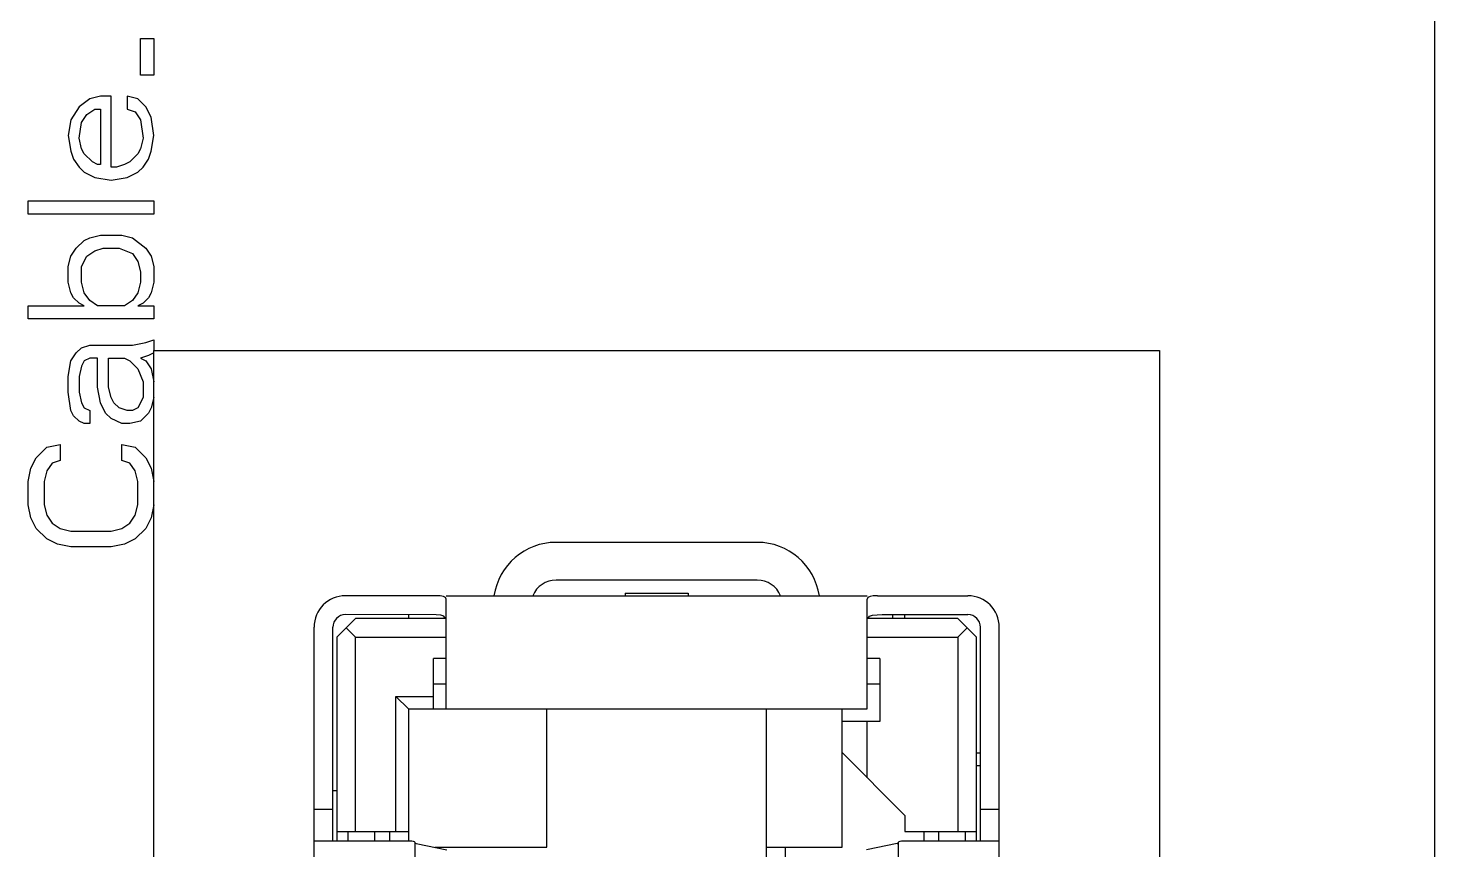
# Model space of a CAD drawing. Header units: millimetres. Extents: x 0 to 841, y 0 to 594.
# Drawn here: x 291.91 to 303.1, y 122.76 to 129.29 of the extents above; entities that cross this region are included whole.
import ezdxf

# ---------------------------------------------------------------- set-up
doc = ezdxf.new("R2010")
doc.units = ezdxf.units.MM
doc.header["$LTSCALE"] = 46.255
doc.layers.add('ASSEM_MEM', color=7, linetype='CONTINUOUS')

msp = doc.modelspace()

# ---------------------------------------------------------------- linework, layer by layer
at = {"layer": 'ASSEM_MEM', "color": 7, "linetype": 'CONTINUOUS'}
for p, q in [((303.102, 80.79), (303.102, 248.79)), ((292.912, 126.73), (300.912, 126.73)), ((292.912, 119.78), (292.912, 126.73)), ((300.912, 126.73), (300.912, 120.18)), ((297.712, 125.205), (296.112, 125.205)), ((297.712, 124.905), (296.112, 124.905)), ((295.237, 124.78), (298.587, 124.78)), ((296.662, 124.8), (297.162, 124.8)), ((296.662, 124.8), (296.662, 124.78)), ((297.162, 124.8), (297.162, 124.78)), ((298.669, 124.779), (299.387, 124.78)), ((295.237, 123.88), (295.237, 124.754)), ((298.587, 123.88), (298.587, 124.754)), ((294.517, 124.6), (294.367, 124.45)), ((295.233, 124.6), (294.517, 124.6)), ((294.937, 124.63), (294.937, 124.6)), ((299.307, 124.6), (298.591, 124.6)), ((298.707, 124.63), (299.387, 124.63)), ((298.787, 124.63), (298.787, 124.6)), ((298.887, 124.6), (298.887, 124.63)), ((299.307, 124.6), (299.457, 124.45)), ((294.187, 117.622), (294.187, 124.53)), ((294.337, 122.83), (294.337, 124.53)), ((294.367, 124.45), (294.367, 122.83)), ((294.442, 124.525), (294.517, 124.45)), ((294.517, 124.45), (295.237, 124.45)), ((294.517, 122.905), (294.517, 124.45)), ((298.587, 124.45), (299.307, 124.45)), ((299.382, 124.525), (299.307, 124.45)), ((299.307, 124.45), (299.307, 122.905)), ((299.457, 122.83), (299.457, 124.45)), ((299.487, 122.83), (299.487, 124.53)), ((299.637, 112.03), (299.637, 124.53)), ((295.237, 124.28), (295.137, 124.28)), ((295.137, 123.88), (295.137, 124.28)), ((298.687, 124.28), (298.587, 124.28)), ((298.687, 124.28), (298.687, 123.78)), ((295.137, 124.08), (295.237, 124.08)), ((298.587, 124.08), (298.687, 124.08)), ((294.837, 123.98), (295.137, 123.98)), ((294.837, 123.98), (294.937, 123.88)), ((294.837, 122.905), (294.837, 123.98)), ((294.937, 123.88), (298.587, 123.88)), ((294.937, 123.88), (294.937, 122.83)), ((296.037, 122.78), (296.037, 123.88)), ((297.787, 112.68), (297.787, 123.88)), ((298.387, 122.78), (298.387, 123.88)), ((298.687, 123.78), (298.387, 123.78)), ((298.587, 123.333), (298.587, 123.78)), ((298.387, 123.533), (298.887, 123.033)), ((299.457, 123.53), (299.487, 123.53)), ((299.457, 123.43), (299.487, 123.43)), ((294.367, 123.23), (294.337, 123.23)), ((294.337, 123.08), (294.187, 123.08)), ((298.887, 123.033), (298.887, 122.905)), ((299.637, 123.08), (299.487, 123.08)), ((294.367, 122.905), (294.937, 122.905)), ((294.457, 122.83), (294.457, 122.905)), ((294.667, 122.905), (294.667, 122.83)), ((294.787, 122.905), (294.787, 122.83)), ((298.887, 122.905), (299.457, 122.905)), ((299.037, 122.905), (299.037, 122.83)), ((299.157, 122.83), (299.157, 122.905)), ((299.367, 122.905), (299.367, 122.83)), ((294.187, 122.83), (294.947, 122.83)), ((294.987, 122.821), (294.987, 122.138)), ((294.999, 122.81), (295.243, 122.759)), ((295.147, 122.78), (296.037, 122.78)), ((297.787, 122.78), (298.387, 122.78)), ((297.937, 113.78), (297.937, 122.78)), ((298.825, 122.81), (298.581, 122.759)), ((298.837, 122.138), (298.837, 122.821)), ((298.877, 122.83), (299.637, 122.83))]:
    msp.add_line(p, q, dxfattribs=at)
at = {"layer": 'ASSEM_MEM', "color": 40, "linetype": 'CONTINUOUS'}
for p, q in [((292.806, 129.211), (292.912, 129.211)), ((292.806, 128.92), (292.806, 129.211)), ((292.912, 129.211), (292.912, 128.92)), ((292.912, 128.92), (292.806, 128.92)), ((292.402, 128.732), (292.317, 128.67)), ((292.487, 128.753), (292.402, 128.732)), ((292.572, 128.753), (292.487, 128.753)), ((292.572, 128.19), (292.572, 128.753)), ((292.785, 128.732), (292.7, 128.753)), ((292.7, 128.753), (292.7, 128.649)), ((292.848, 128.67), (292.785, 128.732)), ((292.317, 128.67), (292.253, 128.565)), ((292.338, 128.545), (292.38, 128.607)), ((292.38, 128.607), (292.444, 128.649)), ((292.444, 128.649), (292.487, 128.649)), ((292.487, 128.649), (292.487, 128.211)), ((292.7, 128.649), (292.763, 128.628)), ((292.763, 128.628), (292.806, 128.565)), ((292.891, 128.586), (292.848, 128.67)), ((292.912, 128.44), (292.891, 128.586)), ((292.253, 128.565), (292.231, 128.44)), ((292.317, 128.42), (292.338, 128.545)), ((292.806, 128.565), (292.827, 128.42)), ((292.231, 128.44), (292.253, 128.315)), ((292.338, 128.336), (292.317, 128.42)), ((292.827, 128.42), (292.806, 128.336)), ((292.891, 128.315), (292.912, 128.44)), ((292.253, 128.315), (292.274, 128.253)), ((292.274, 128.253), (292.317, 128.19)), ((292.359, 128.295), (292.338, 128.336)), ((292.423, 128.232), (292.359, 128.295)), ((292.785, 128.295), (292.721, 128.232)), ((292.806, 128.336), (292.785, 128.295)), ((292.827, 128.19), (292.87, 128.253)), ((292.87, 128.253), (292.891, 128.315)), ((292.317, 128.19), (292.359, 128.149)), ((292.359, 128.149), (292.444, 128.107)), ((292.465, 128.211), (292.423, 128.232)), ((292.487, 128.211), (292.465, 128.211)), ((292.614, 128.19), (292.572, 128.19)), ((292.678, 128.211), (292.614, 128.19)), ((292.721, 128.232), (292.678, 128.211)), ((292.7, 128.107), (292.785, 128.149)), ((292.785, 128.149), (292.827, 128.19)), ((292.444, 128.107), (292.572, 128.086)), ((292.572, 128.086), (292.7, 128.107)), ((291.912, 127.92), (292.912, 127.92)), ((291.912, 127.815), (291.912, 127.92)), ((292.912, 127.92), (292.912, 127.815)), ((292.912, 127.815), (291.912, 127.815)), ((292.295, 127.545), (292.359, 127.607)), ((292.359, 127.607), (292.402, 127.628)), ((292.402, 127.628), (292.487, 127.649)), ((292.487, 127.649), (292.657, 127.649)), ((292.657, 127.649), (292.742, 127.628)), ((292.742, 127.628), (292.848, 127.545)), ((292.231, 127.399), (292.253, 127.482)), ((292.253, 127.482), (292.295, 127.545)), ((292.338, 127.399), (292.38, 127.482)), ((292.38, 127.482), (292.444, 127.524)), ((292.444, 127.524), (292.508, 127.545)), ((292.508, 127.545), (292.636, 127.545)), ((292.636, 127.545), (292.742, 127.503)), ((292.742, 127.503), (292.785, 127.44)), ((292.848, 127.545), (292.891, 127.482)), ((292.891, 127.482), (292.912, 127.399)), ((292.231, 127.274), (292.231, 127.399)), ((292.338, 127.274), (292.338, 127.399)), ((292.785, 127.44), (292.806, 127.357)), ((292.806, 127.357), (292.806, 127.274)), ((292.912, 127.399), (292.912, 127.274)), ((292.253, 127.19), (292.231, 127.274)), ((292.359, 127.19), (292.338, 127.274)), ((292.806, 127.274), (292.785, 127.19)), ((292.912, 127.274), (292.891, 127.19)), ((292.274, 127.149), (292.253, 127.19)), ((292.317, 127.107), (292.274, 127.149)), ((292.402, 127.128), (292.359, 127.19)), ((292.465, 127.086), (292.402, 127.128)), ((292.742, 127.128), (292.678, 127.086)), ((292.785, 127.19), (292.742, 127.128)), ((292.87, 127.149), (292.827, 127.107)), ((292.891, 127.19), (292.87, 127.149)), ((291.912, 127.086), (292.359, 127.086)), ((291.912, 126.982), (291.912, 127.086)), ((292.359, 127.086), (292.317, 127.107)), ((292.678, 127.086), (292.465, 127.086)), ((292.827, 127.107), (292.785, 127.086)), ((292.785, 127.086), (292.912, 127.086)), ((292.912, 127.086), (292.912, 126.982)), ((292.912, 126.982), (291.912, 126.982)), ((292.742, 126.774), (292.848, 126.795)), ((292.848, 126.795), (292.912, 126.815)), ((292.912, 126.815), (292.912, 126.73)), ((292.253, 126.649), (292.295, 126.711)), ((292.295, 126.711), (292.338, 126.753)), ((292.338, 126.753), (292.402, 126.774)), ((292.402, 126.774), (292.742, 126.774)), ((292.87, 126.69), (292.806, 126.67)), ((292.912, 126.711), (292.87, 126.69)), ((292.231, 126.524), (292.253, 126.649)), ((292.338, 126.607), (292.317, 126.524)), ((292.359, 126.649), (292.338, 126.607)), ((292.402, 126.67), (292.359, 126.649)), ((292.465, 126.67), (292.402, 126.67)), ((292.465, 126.44), (292.465, 126.67)), ((292.551, 126.67), (292.678, 126.67)), ((292.551, 126.44), (292.551, 126.67)), ((292.678, 126.67), (292.721, 126.649)), ((292.721, 126.649), (292.785, 126.586)), ((292.785, 126.586), (292.827, 126.482)), ((292.806, 126.67), (292.848, 126.649)), ((292.848, 126.649), (292.891, 126.586)), ((292.891, 126.586), (292.912, 126.482)), ((292.231, 126.399), (292.231, 126.524)), ((292.317, 126.524), (292.317, 126.399)), ((292.827, 126.482), (292.827, 126.357)), ((292.253, 126.253), (292.231, 126.399)), ((292.317, 126.399), (292.338, 126.315)), ((292.487, 126.315), (292.465, 126.44)), ((292.572, 126.357), (292.551, 126.44)), ((292.593, 126.315), (292.572, 126.357)), ((292.827, 126.357), (292.785, 126.274)), ((292.912, 126.357), (292.891, 126.274)), ((292.274, 126.211), (292.253, 126.253)), ((292.338, 126.315), (292.359, 126.274)), ((292.359, 126.274), (292.402, 126.253)), ((292.402, 126.253), (292.402, 126.149)), ((292.529, 126.232), (292.487, 126.315)), ((292.572, 126.19), (292.529, 126.232)), ((292.636, 126.274), (292.593, 126.315)), ((292.7, 126.253), (292.636, 126.274)), ((292.742, 126.253), (292.7, 126.253)), ((292.785, 126.274), (292.742, 126.253)), ((292.87, 126.232), (292.806, 126.17)), ((292.891, 126.274), (292.87, 126.232)), ((292.317, 126.17), (292.274, 126.211)), ((292.359, 126.149), (292.317, 126.17)), ((292.402, 126.149), (292.359, 126.149)), ((292.657, 126.149), (292.572, 126.19)), ((292.721, 126.149), (292.657, 126.149)), ((292.806, 126.17), (292.721, 126.149)), ((291.976, 125.878), (292.061, 125.961)), ((292.061, 125.961), (292.168, 125.982)), ((292.168, 125.982), (292.168, 125.857)), ((292.657, 125.982), (292.763, 125.961)), ((292.657, 125.857), (292.657, 125.982)), ((292.763, 125.961), (292.848, 125.878)), ((291.912, 125.69), (291.934, 125.795)), ((291.934, 125.795), (291.976, 125.878)), ((292.104, 125.836), (292.061, 125.774)), ((292.168, 125.857), (292.104, 125.836)), ((292.721, 125.836), (292.657, 125.857)), ((292.763, 125.774), (292.721, 125.836)), ((292.848, 125.878), (292.891, 125.795)), ((292.891, 125.795), (292.912, 125.69)), ((291.912, 125.503), (291.912, 125.69)), ((292.061, 125.774), (292.04, 125.69)), ((292.04, 125.69), (292.04, 125.503)), ((292.785, 125.69), (292.763, 125.774)), ((292.785, 125.503), (292.785, 125.69)), ((291.934, 125.399), (291.912, 125.503)), ((292.04, 125.503), (292.061, 125.42)), ((292.763, 125.42), (292.785, 125.503)), ((292.912, 125.503), (292.891, 125.399)), ((291.976, 125.315), (291.934, 125.399)), ((292.061, 125.42), (292.104, 125.357)), ((292.104, 125.357), (292.168, 125.315)), ((292.657, 125.315), (292.721, 125.357)), ((292.721, 125.357), (292.763, 125.42)), ((292.891, 125.399), (292.848, 125.315)), ((292.061, 125.232), (291.976, 125.315)), ((292.146, 125.19), (292.061, 125.232)), ((292.168, 125.315), (292.253, 125.295)), ((292.253, 125.295), (292.572, 125.295)), ((292.572, 125.295), (292.657, 125.315)), ((292.763, 125.232), (292.678, 125.19)), ((292.848, 125.315), (292.763, 125.232)), ((292.253, 125.17), (292.146, 125.19)), ((292.572, 125.17), (292.253, 125.17)), ((292.678, 125.19), (292.572, 125.17))]:
    msp.add_line(p, q, dxfattribs=at)
at = {"layer": 'ASSEM_MEM', "color": 7, "linetype": 'CONTINUOUS'}
for points in [[(295.237, 124.754), (295.232, 124.767), (295.216, 124.775), (295.189, 124.779), (295.155, 124.779), (294.437, 124.78)], [(298.669, 124.779), (298.635, 124.779), (298.609, 124.775), (298.593, 124.767), (298.587, 124.754)], [(295.233, 124.6), (295.233, 124.6), (295.22, 124.618), (295.195, 124.627), (295.159, 124.629), (294.437, 124.63)], [(298.591, 124.6), (298.605, 124.618), (298.629, 124.627), (298.665, 124.629), (298.707, 124.63)]]:
    msp.add_lwpolyline(points, dxfattribs=at)
for centre, radius, start, end in [((296.112, 124.705), 0.5, 90, 171.3724), ((297.712, 124.705), 0.5, 8.6276, 90), ((296.112, 124.705), 0.2, 90, 157.9713), ((297.712, 124.705), 0.2, 22.0287, 90), ((294.437, 124.53), 0.25, 90, 180), ((299.387, 124.53), 0.25, 0, 90), ((294.437, 124.53), 0.1, 90, 180), ((299.387, 124.53), 0.1, 0, 90)]:
    msp.add_arc(centre, radius, start, end, dxfattribs=at)
for centre, major_axis, start_param, end_param in [((294.687, 122.821), (0.3, 0), 0, 0.523599), ((295.337, 122.815), (0.35, 0), 3.141593, 3.403392), ((298.487, 122.815), (0.35, 0), -0.261799, -0.174611), ((299.137, 122.821), (0.3, 0), 2.617994, 3.141593)]:
    msp.add_ellipse(centre, major_axis=major_axis, ratio=0.05608, start_param=start_param, end_param=end_param, dxfattribs=at)

doc.saveas('drawing.dxf')
